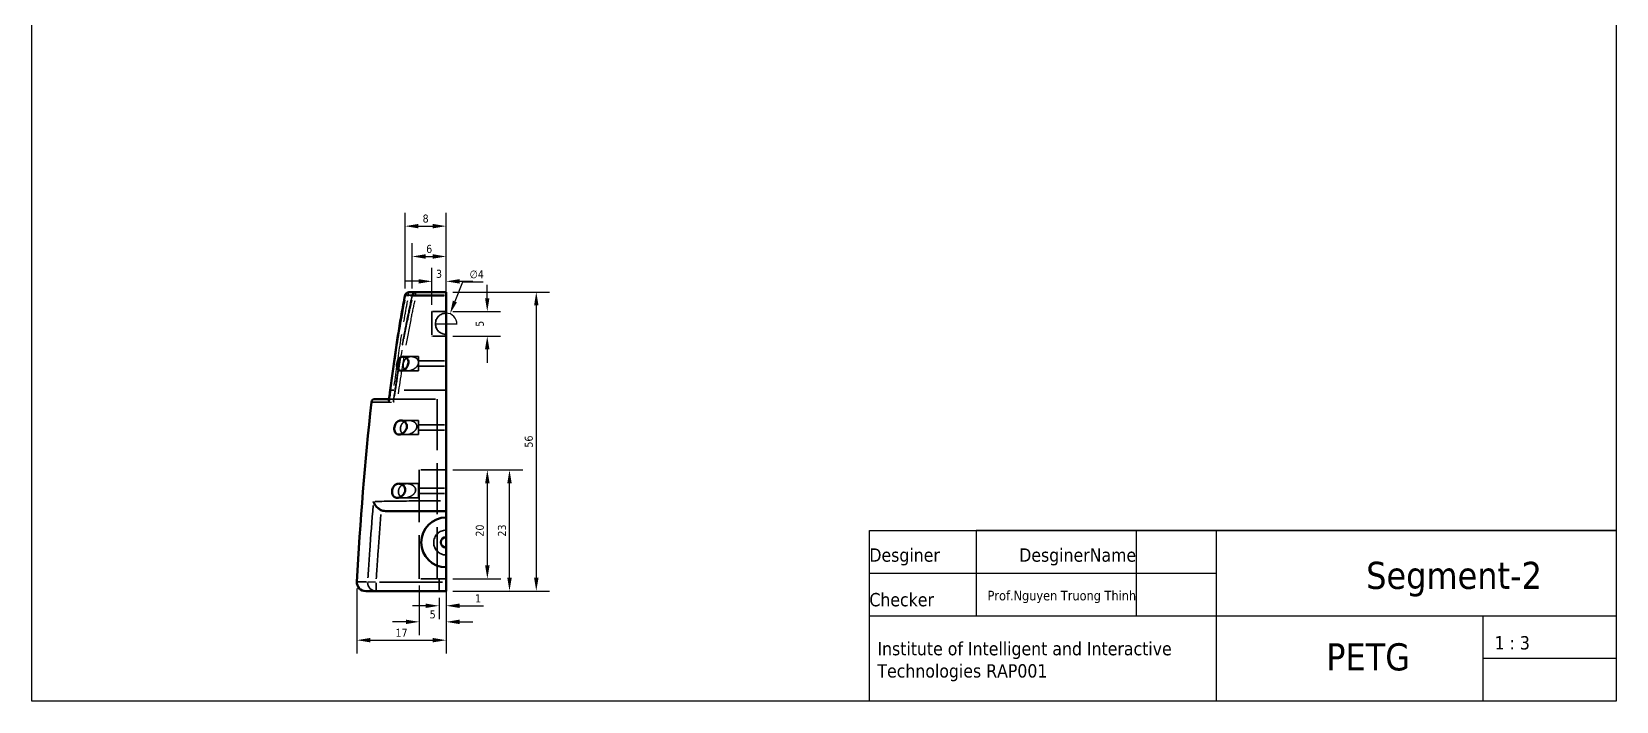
# Model space of a CAD drawing. Header units: millimetres. Extents: x 25 to 1092, y 13 to 851.
# Drawn here: x 227.8 to 524.8, y 500.7 to 626.2 of the extents above; entities that cross this region are included whole.
import ezdxf

# ---------------------------------------------------------------- set-up
doc = ezdxf.new("R2010")
doc.units = ezdxf.units.MM
doc.header["$LTSCALE"] = 50.8
doc.linetypes.add('DASHED', pattern=[0.2067, 0.1654, -0.0413])
for name, color, linetype, lineweight in [('Hidden (ANSI)', 7, 'DASHED', 35), ('Hidden Narrow (ANSI)', 7, 'DASHED', 25), ('Visible (ANSI)', 7, 'Continuous', 50), ('Visible Narrow (ANSI)', 7, 'Continuous', 35)]:
    doc.layers.add(name, color=color, linetype=linetype, lineweight=lineweight)
doc.styles.add('Note Text (ISO)', font='tahoma.ttf')
doc.dimstyles.get("Standard").update_dxf_attribs({"dimtxt": 1.5, "dimasz": 2.5, "dimexe": 2.5, "dimexo": 1.25, "dimtad": 1, "dimtoh": 1, "dimdec": 0, "dimzin": 0, "dimdsep": 46, "dimtxsty": 'Note Text (ISO)', "dimcen": 2, "dimclrd": 256, "dimclre": 256, "dimclrt": 256, "dimadec": 0, "dimazin": 0, "dimtfac": 1, "dimtdec": 0, "dimtofl": 0, "dimtmove": 0, "dimatfit": 3, "dimfxl": 25.4, "dimtolj": 1, "dimtzin": 0, "dimlwd": -1, "dimlwe": -1, "dimarcsym": 0})

# ---------------------------------------------------------------- blocks, each defined once
blk = doc.blocks.new('*D8')
at = {"transparency": 16777216}
for p, q in [((297.75, 578.11), (297.75, 592.3)), ((305.45, 578.11), (305.45, 592.3)), ((300.25, 589.8), (302.95, 589.8))]:
    blk.add_line(p, q, dxfattribs=at)
for points in [[(300.25, 590.22), (300.25, 589.39), (297.75, 589.8)], [(302.95, 590.22), (302.95, 589.39), (305.45, 589.8)]]:
    blk.add_solid(points, dxfattribs=at)
at = {"layer": 'Defpoints', "color": 0, "transparency": 16777216}
for p in [(305.45, 589.8), (297.75, 576.86), (305.45, 576.86)]:
    blk.add_point(p, dxfattribs=at)
at = {"transparency": 16777216, "insert": (301.6, 591.21), "char_height": 1.5, "attachment_point": 5, "style": 'Note Text (ISO)'}
blk.add_mtext('\\A1;8', dxfattribs=at)
blk = doc.blocks.new('*D9')
at = {"transparency": 16777216}
for p, q in [((299.1, 578.09), (299.1, 586.62)), ((305.45, 578.11), (305.45, 586.62)), ((301.6, 584.12), (302.95, 584.12))]:
    blk.add_line(p, q, dxfattribs=at)
for points in [[(301.6, 584.54), (301.6, 583.7), (299.1, 584.12)], [(302.95, 584.54), (302.95, 583.7), (305.45, 584.12)]]:
    blk.add_solid(points, dxfattribs=at)
at = {"layer": 'Defpoints', "color": 0, "transparency": 16777216}
for p in [(305.45, 584.12), (299.1, 576.84), (305.45, 576.86)]:
    blk.add_point(p, dxfattribs=at)
at = {"transparency": 16777216, "insert": (302.27, 585.52), "char_height": 1.5, "attachment_point": 5, "style": 'Note Text (ISO)'}
blk.add_mtext('\\A1;6', dxfattribs=at)
blk = doc.blocks.new('*D10')
at = {"transparency": 16777216}
for p, q in [((306.7, 577.46), (324.84, 577.46)), ((322.34, 574.96), (322.34, 523.9)), ((306.7, 521.4), (324.84, 521.4))]:
    blk.add_line(p, q, dxfattribs=at)
for points in [[(321.93, 574.96), (322.76, 574.96), (322.34, 577.46)], [(321.93, 523.9), (322.76, 523.9), (322.34, 521.4)]]:
    blk.add_solid(points, dxfattribs=at)
at = {"layer": 'Defpoints', "color": 0, "transparency": 16777216}
for p in [(305.45, 577.46), (305.45, 521.4), (322.34, 521.4)]:
    blk.add_point(p, dxfattribs=at)
at = {"transparency": 16777216, "insert": (320.94, 549.43), "char_height": 1.5, "attachment_point": 5, "rotation": 90, "style": 'Note Text (ISO)'}
blk.add_mtext('\\A1;56', dxfattribs=at)
blk = doc.blocks.new('*D11')
at = {"transparency": 16777216}
for p, q in [((304.11, 520.15), (304.11, 516.15)), ((305.45, 520.15), (305.45, 516.15)), ((301.61, 518.65), (299.11, 518.65)), ((307.95, 518.65), (312.43, 518.65))]:
    blk.add_line(p, q, dxfattribs=at)
for points in [[(301.61, 519.07), (301.61, 518.24), (304.11, 518.65)], [(307.95, 519.07), (307.95, 518.24), (305.45, 518.65)]]:
    blk.add_solid(points, dxfattribs=at)
at = {"layer": 'Defpoints', "color": 0, "transparency": 16777216}
for p in [(304.11, 521.4), (305.45, 521.4), (305.45, 518.65)]:
    blk.add_point(p, dxfattribs=at)
at = {"transparency": 16777216, "insert": (311.44, 520.03), "char_height": 1.5, "attachment_point": 5, "style": 'Note Text (ISO)'}
blk.add_mtext('\\A1;1', dxfattribs=at)
blk = doc.blocks.new('*D12')
at = {"transparency": 16777216}
for p, q in [((300.41, 522.45), (300.41, 513.14)), ((305.45, 522.45), (305.45, 513.14)), ((297.91, 515.64), (295.41, 515.64)), ((307.95, 515.64), (310.45, 515.64))]:
    blk.add_line(p, q, dxfattribs=at)
for points in [[(297.91, 516.05), (297.91, 515.22), (300.41, 515.64)], [(307.95, 516.05), (307.95, 515.22), (305.45, 515.64)]]:
    blk.add_solid(points, dxfattribs=at)
at = {"layer": 'Defpoints', "color": 0, "transparency": 16777216}
for p in [(300.41, 523.7), (305.45, 523.7), (305.45, 515.64)]:
    blk.add_point(p, dxfattribs=at)
at = {"transparency": 16777216, "insert": (302.93, 517.03), "char_height": 1.5, "attachment_point": 5, "style": 'Note Text (ISO)'}
blk.add_mtext('\\A1;5', dxfattribs=at)
blk = doc.blocks.new('*D13')
at = {"transparency": 16777216}
for p, q in [((288.72, 521.91), (288.72, 509.7)), ((305.45, 521.91), (305.45, 509.7)), ((291.22, 512.2), (302.95, 512.2))]:
    blk.add_line(p, q, dxfattribs=at)
for points in [[(291.22, 512.62), (291.22, 511.79), (288.72, 512.2)], [(302.95, 512.62), (302.95, 511.79), (305.45, 512.2)]]:
    blk.add_solid(points, dxfattribs=at)
at = {"layer": 'Defpoints', "color": 0, "transparency": 16777216}
for p in [(288.72, 523.16), (305.45, 523.16), (305.45, 512.2)]:
    blk.add_point(p, dxfattribs=at)
at = {"transparency": 16777216, "insert": (297.08, 513.58), "char_height": 1.5, "attachment_point": 5, "style": 'Note Text (ISO)'}
blk.add_mtext('\\A1;17', dxfattribs=at)
blk = doc.blocks.new('*D32')
at = {"transparency": 16777216}
for p, q in [((306.7, 544.1), (315.67, 544.1)), ((313.17, 526.2), (313.17, 541.6)), ((306.7, 523.7), (315.67, 523.7))]:
    blk.add_line(p, q, dxfattribs=at)
for points in [[(312.75, 541.6), (313.59, 541.6), (313.17, 544.1)], [(312.75, 526.2), (313.59, 526.2), (313.17, 523.7)]]:
    blk.add_solid(points, dxfattribs=at)
at = {"layer": 'Defpoints', "color": 0, "transparency": 16777216}
for p in [(305.45, 544.1), (313.17, 544.1), (305.45, 523.7)]:
    blk.add_point(p, dxfattribs=at)
at = {"transparency": 16777216, "insert": (311.76, 532.75), "char_height": 1.5, "attachment_point": 5, "rotation": 90, "style": 'Note Text (ISO)'}
blk.add_mtext('\\A1;20', dxfattribs=at)
blk = doc.blocks.new('*D33')
at = {"transparency": 16777216}
for p, q in [((306.7, 544.1), (319.82, 544.1)), ((317.32, 523.9), (317.32, 541.6)), ((306.7, 521.4), (319.82, 521.4))]:
    blk.add_line(p, q, dxfattribs=at)
for points in [[(316.91, 541.6), (317.74, 541.6), (317.32, 544.1)], [(316.91, 523.9), (317.74, 523.9), (317.32, 521.4)]]:
    blk.add_solid(points, dxfattribs=at)
at = {"layer": 'Defpoints', "color": 0, "transparency": 16777216}
for p in [(305.45, 544.1), (317.32, 544.1), (305.45, 521.4)]:
    blk.add_point(p, dxfattribs=at)
at = {"transparency": 16777216, "insert": (315.92, 532.75), "char_height": 1.5, "attachment_point": 5, "rotation": 90, "style": 'Note Text (ISO)'}
blk.add_mtext('\\A1;23', dxfattribs=at)
blk = doc.blocks.new('*D42')
at = {"transparency": 16777216}
for p, q in [((313.15, 576.3), (313.15, 578.8)), ((306.7, 573.8), (315.65, 573.8)), ((306.7, 569.2), (315.65, 569.2)), ((313.15, 566.7), (313.15, 564.2))]:
    blk.add_line(p, q, dxfattribs=at)
for points in [[(312.73, 576.3), (313.56, 576.3), (313.15, 573.8)], [(312.73, 566.7), (313.56, 566.7), (313.15, 569.2)]]:
    blk.add_solid(points, dxfattribs=at)
at = {"layer": 'Defpoints', "color": 0, "transparency": 16777216}
for p in [(305.45, 573.8), (305.45, 569.2), (313.15, 569.2)]:
    blk.add_point(p, dxfattribs=at)
at = {"transparency": 16777216, "insert": (311.76, 571.5), "char_height": 1.5, "attachment_point": 5, "rotation": 90, "style": 'Note Text (ISO)'}
blk.add_mtext('\\A1;5', dxfattribs=at)
blk = doc.blocks.new('*D43')
at = {"transparency": 16777216}
for p, q in [((308.5, 579.3), (307.08, 575.69)), ((312.41, 579.3), (308.5, 579.3)), ((305.45, 569.5), (305.45, 573.5)), ((303.45, 571.5), (307.45, 571.5))]:
    blk.add_line(p, q, dxfattribs=at)
blk.add_arc((305.45, 571.5), 2, 357.0143, 90, dxfattribs=at)
blk.add_solid([(306.7, 575.84), (307.47, 575.54), (306.17, 573.36)], dxfattribs=at)
at = {"layer": 'Defpoints', "color": 0, "transparency": 16777216}
for p in [(306.17, 573.36), (304.72, 569.63)]:
    blk.add_point(p, dxfattribs=at)
at = {"transparency": 16777216, "insert": (311.18, 580.78), "char_height": 1.5, "attachment_point": 5, "style": 'Note Text (ISO)'}
blk.add_mtext('\\A1;∅4', dxfattribs=at)
blk = doc.blocks.new('*D50')
at = {"transparency": 16777216}
for p, q in [((300.28, 579.46), (297.78, 579.46)), ((302.78, 575.05), (302.78, 581.96)), ((305.45, 575.05), (305.45, 581.96)), ((307.95, 579.46), (310.45, 579.46))]:
    blk.add_line(p, q, dxfattribs=at)
for points in [[(300.28, 579.87), (300.28, 579.04), (302.78, 579.46)], [(307.95, 579.87), (307.95, 579.04), (305.45, 579.46)]]:
    blk.add_solid(points, dxfattribs=at)
at = {"layer": 'Defpoints', "color": 0, "transparency": 16777216}
for p in [(305.45, 579.46), (302.78, 573.8), (305.45, 573.8)]:
    blk.add_point(p, dxfattribs=at)
at = {"transparency": 16777216, "insert": (304.11, 580.86), "char_height": 1.5, "attachment_point": 5, "style": 'Note Text (ISO)'}
blk.add_mtext('\\A1;3', dxfattribs=at)

msp = doc.modelspace()

# ---------------------------------------------------------------- linework, layer by layer
for p, q in [((384.77, 516.75), (384.77, 532.75)), ((434.77, 532.75), (404.77, 532.75)), ((404.77, 532.75), (404.77, 516.75)), ((449.77, 532.75), (434.77, 532.75)), ((434.77, 532.75), (434.77, 516.75)), ((499.77, 532.75), (449.77, 532.75)), ((449.77, 532.75), (449.77, 500.75)), ((524.77, 532.75), (499.77, 532.75)), ((384.77, 524.75), (449.77, 524.75)), ((384.77, 516.75), (524.77, 516.75)), ((499.77, 516.75), (499.77, 500.75)), ((524.77, 516.75), (524.77, 500.75)), ((524.77, 508.75), (499.77, 508.75))]:
    msp.add_line(p, q)
for points in [[(524.77, 500.75), (227.77, 500.75), (227.77, 710.75), (524.77, 710.75)], [(524.77, 500.75), (384.77, 500.75), (384.77, 532.75), (524.77, 532.75)]]:
    msp.add_lwpolyline(points, close=True)
at = {"layer": 'Hidden (ANSI)', "ltscale": 0.517318}
msp.add_line((302.78, 573.8), (302.78, 569.2), dxfattribs=at)
at = {"layer": 'Hidden (ANSI)', "ltscale": 0.003649}
for p, q in [((302.81, 573.8), (302.78, 573.8)), ((302.81, 569.2), (302.78, 569.2))]:
    msp.add_line(p, q, dxfattribs=at)
at = {"layer": 'Hidden (ANSI)', "ltscale": 0.296103}
for p, q in [((305.45, 573.8), (302.81, 573.8)), ((305.45, 569.2), (302.81, 569.2))]:
    msp.add_line(p, q, dxfattribs=at)
at = {"layer": 'Hidden (ANSI)', "ltscale": 0.322903}
msp.add_line((300.28, 565.36), (297.41, 565.36), dxfattribs=at)
at = {"layer": 'Hidden (ANSI)', "ltscale": 0.471064}
for p, q in [((300.28, 565.36), (300.28, 562.7)), ((300.28, 553.39), (300.28, 550.73)), ((300.28, 541.54), (300.28, 538.87))]:
    msp.add_line(p, q, dxfattribs=at)
at = {"layer": 'Hidden (ANSI)', "ltscale": 0.580428}
for p, q in [((300.28, 564.53), (305.45, 564.53)), ((300.28, 563.53), (305.45, 563.53)), ((300.28, 552.56), (305.45, 552.56)), ((300.28, 551.56), (305.45, 551.56)), ((300.28, 540.71), (305.45, 540.71)), ((300.28, 539.71), (305.45, 539.71))]:
    msp.add_line(p, q, dxfattribs=at)
at = {"layer": 'Hidden (ANSI)', "ltscale": 0.371646}
msp.add_line((300.28, 562.7), (296.98, 562.7), dxfattribs=at)
at = {"layer": 'Hidden (ANSI)', "ltscale": 0.080759}
msp.add_line((295.05, 559.06), (295.64, 559.06), dxfattribs=at)
at = {"layer": 'Hidden (ANSI)', "ltscale": 0.933602}
msp.add_line((305.45, 559.06), (295.64, 559.06), dxfattribs=at)
at = {"layer": 'Hidden (ANSI)', "ltscale": 0.062701}
msp.add_line((294.75, 557.4), (295, 557.4), dxfattribs=at)
at = {"layer": 'Hidden (ANSI)', "ltscale": 0.014048}
msp.add_line((295.05, 557.4), (295, 557.4), dxfattribs=at)
at = {"layer": 'Hidden (ANSI)', "ltscale": 0.044425}
msp.add_line((295.05, 557.4), (295.43, 557.4), dxfattribs=at)
at = {"layer": 'Hidden (ANSI)', "ltscale": 0.954226}
msp.add_line((295.43, 557.4), (305.45, 557.4), dxfattribs=at)
at = {"layer": 'Hidden (ANSI)', "ltscale": 1.142818}
msp.add_line((303.78, 557.4), (303.78, 521.4), dxfattribs=at)
at = {"layer": 'Hidden (ANSI)', "ltscale": 0.371843}
msp.add_line((300.28, 553.39), (296.98, 553.39), dxfattribs=at)
at = {"layer": 'Hidden (ANSI)', "ltscale": 0.415675}
msp.add_line((300.28, 550.73), (296.59, 550.73), dxfattribs=at)
at = {"layer": 'Hidden (ANSI)', "ltscale": 1.165674}
msp.add_line((300.41, 544.1), (300.41, 523.7), dxfattribs=at)
at = {"layer": 'Hidden (ANSI)', "ltscale": 0.56606}
for p, q in [((305.45, 544.1), (300.41, 544.1)), ((305.45, 523.7), (300.41, 523.7))]:
    msp.add_line(p, q, dxfattribs=at)
at = {"layer": 'Hidden (ANSI)', "ltscale": 0.416521}
msp.add_line((300.28, 541.54), (296.58, 541.54), dxfattribs=at)
at = {"layer": 'Hidden (ANSI)', "ltscale": 0.453935}
msp.add_line((300.28, 538.87), (296.25, 538.87), dxfattribs=at)
at = {"layer": 'Hidden (ANSI)', "ltscale": 0.258609}
msp.add_line((304.11, 521.4), (304.11, 523.7), dxfattribs=at)
at = {"layer": 'Hidden (ANSI)', "ltscale": 0.06793}
msp.add_arc((299.77, 576.79), 0.667, 115.0744, 167.0536, dxfattribs=at)
at = {"layer": 'Hidden (ANSI)', "ltscale": 0.897567}
msp.add_arc((305.45, 571.5), 2, 90, 270, dxfattribs=at)
at = {"layer": 'Hidden (ANSI)', "ltscale": 1.044938}
msp.add_arc((305.45, 530.5), 2.33, 90.1911, 269.8089, dxfattribs=at)
at = {"layer": 'Hidden (ANSI)', "ltscale": 1.149104}
msp.add_open_spline([(299.12, 576.94), (298.82, 575.63), (298.54, 574.32), (298, 571.69), (297.75, 570.37), (297.27, 567.74), (297.04, 566.42), (296.59, 563.77), (296.38, 562.45), (295.97, 559.8), (295.78, 558.48), (295.59, 557.15)], degree=3, knots=[0.171511, 0.171511, 0.171511, 0.171511, 1.374759, 1.374759, 2.578008, 2.578008, 3.781256, 3.781256, 4.984505, 4.984505, 6.187753, 6.187753, 6.187753, 6.187753], dxfattribs=at)
at = {"layer": 'Hidden (ANSI)', "ltscale": 0.998507}
msp.add_open_spline([(297.89, 562.8), (297.84, 562.82), (297.79, 562.85), (297.64, 562.97), (297.55, 563.07), (297.44, 563.3), (297.41, 563.42), (297.37, 563.66), (297.37, 563.79), (297.39, 564.05), (297.43, 564.19), (297.53, 564.48), (297.61, 564.63), (297.83, 564.92), (297.98, 565.06), (298.38, 565.29), (298.62, 565.36), (299.13, 565.36), (299.37, 565.31), (299.74, 565.13), (299.88, 565.04), (300.08, 564.83), (300.16, 564.72), (300.24, 564.51), (300.26, 564.43), (300.28, 564.25), (300.28, 564.17), (300.24, 563.98), (300.2, 563.88), (300.06, 563.62), (299.94, 563.47), (299.6, 563.14), (299.35, 562.98), (298.85, 562.76), (298.6, 562.7), (298.2, 562.69), (298.03, 562.73), (297.89, 562.8)], degree=3, knots=[-3.467375, -3.467375, -3.467375, -3.467375, -3.395443, -3.395443, -3.218638, -3.218638, -3.075479, -3.075479, -2.942629, -2.942629, -2.794383, -2.794383, -2.605932, -2.605932, -2.359111, -2.359111, -2.051211, -2.051211, -1.754879, -1.754879, -1.540704, -1.540704, -1.365017, -1.365017, -1.256684, -1.256684, -1.15863, -1.15863, -1.028123, -1.028123, -0.810215, -0.810215, -0.502706, -0.502706, -0.213952, -0.213952, 0, 0, 0, 0], dxfattribs=at)
at = {"layer": 'Hidden (ANSI)', "ltscale": 0.083639}
msp.add_open_spline([(294.72, 557.1), (294.72, 557.17), (294.75, 557.23), (294.81, 557.32), (294.85, 557.35), (294.95, 557.39), (295, 557.4), (295.05, 557.4)], degree=3, knots=[-0.2227776, -0.2227776, -0.2227776, -0.2227776, -0.1315002, -0.1315002, -0.0594108, -0.0594108, 0, 0, 0, 0], dxfattribs=at)
at = {"layer": 'Hidden (ANSI)', "ltscale": 0.131861}
msp.add_open_spline([(295.87, 557.4), (295.82, 557.4), (295.78, 557.39), (295.69, 557.35), (295.66, 557.32), (295.6, 557.22), (295.58, 557.16), (295.58, 557), (295.6, 556.91), (295.64, 556.81), (295.64, 556.81), (295.64, 556.81)], degree=3, knots=[-0.3527354, -0.3527354, -0.3527354, -0.3527354, -0.2920837, -0.2920837, -0.218479, -0.218479, -0.119912, -0.119912, 0, 0, 0.0008675, 0.0008675, 0.0008675, 0.0008675], dxfattribs=at)
at = {"layer": 'Hidden (ANSI)', "ltscale": 1.021536}
msp.add_open_spline([(297.6, 550.78), (297.47, 550.82), (297.34, 550.88), (297.13, 551.06), (297.05, 551.17), (296.93, 551.42), (296.9, 551.54), (296.87, 551.79), (296.87, 551.91), (296.91, 552.17), (296.95, 552.31), (297.07, 552.6), (297.16, 552.75), (297.42, 553.04), (297.6, 553.17), (298.07, 553.38), (298.35, 553.41), (298.88, 553.36), (299.13, 553.28), (299.52, 553.06), (299.68, 552.93), (299.85, 552.69), (299.91, 552.59), (299.96, 552.39), (299.97, 552.31), (299.96, 552.12), (299.94, 552.03), (299.86, 551.8), (299.78, 551.68), (299.54, 551.38), (299.34, 551.21), (298.83, 550.91), (298.53, 550.79), (298.01, 550.71), (297.8, 550.72), (297.6, 550.78)], degree=3, knots=[-3.25784, -3.25784, -3.25784, -3.25784, -3.078455, -3.078455, -2.918085, -2.918085, -2.788369, -2.788369, -2.674113, -2.674113, -2.53527, -2.53527, -2.363679, -2.363679, -2.146466, -2.146466, -1.871458, -1.871458, -1.615851, -1.615851, -1.389155, -1.389155, -1.258465, -1.258465, -1.161969, -1.161969, -1.056797, -1.056797, -0.891129, -0.891129, -0.605581, -0.605581, -0.255669, -0.255669, 0, 0, 0, 0], dxfattribs=at)
at = {"layer": 'Hidden (ANSI)', "ltscale": 1.039468}
msp.add_open_spline([(297.43, 538.9), (297.37, 538.91), (297.3, 538.92), (297.07, 539), (296.92, 539.1), (296.71, 539.32), (296.63, 539.44), (296.54, 539.68), (296.51, 539.8), (296.49, 540.06), (296.5, 540.19), (296.56, 540.46), (296.61, 540.6), (296.76, 540.89), (296.87, 541.03), (297.19, 541.31), (297.41, 541.43), (297.94, 541.56), (298.24, 541.56), (298.84, 541.42), (299.11, 541.29), (299.45, 541.01), (299.56, 540.89), (299.68, 540.67), (299.71, 540.57), (299.74, 540.38), (299.74, 540.3), (299.7, 540.1), (299.66, 539.99), (299.51, 539.74), (299.38, 539.59), (298.98, 539.25), (298.68, 539.09), (298.03, 538.88), (297.71, 538.85), (297.43, 538.9)], degree=3, knots=[-3.538072, -3.538072, -3.538072, -3.538072, -3.460685, -3.460685, -3.229608, -3.229608, -3.05045, -3.05045, -2.910883, -2.910883, -2.768984, -2.768984, -2.604602, -2.604602, -2.395828, -2.395828, -2.127565, -2.127565, -1.816163, -1.816163, -1.499943, -1.499943, -1.301874, -1.301874, -1.176175, -1.176175, -1.067259, -1.067259, -0.930611, -0.930611, -0.704789, -0.704789, -0.353422, -0.353422, 0, 0, 0, 0], dxfattribs=at)
at = {"layer": 'Hidden (ANSI)', "ltscale": 0.28457}
msp.add_open_spline([(293.27, 536.57), (293.09, 536.66), (292.92, 536.76), (292.56, 537.04), (292.38, 537.22), (292.05, 537.66), (291.91, 537.93), (291.84, 538.19), (291.84, 538.2), (291.84, 538.2)], degree=3, knots=[0, 0, 0, 0, 0.1798555, 0.1798555, 0.4228128, 0.4228128, 0.7519797, 0.7519797, 0.7533765, 0.7533765, 0.7533765, 0.7533765], dxfattribs=at)
at = {"layer": 'Hidden (ANSI)', "ltscale": 0.094788}
msp.add_open_spline([(293.27, 536.57), (293.29, 536.56), (293.31, 536.56), (293.57, 536.45), (293.83, 536.4), (294.09, 536.4)], degree=3, knots=[-0.2536068, -0.2536068, -0.2536068, -0.2536068, -0.2340105, -0.2340105, 0, 0, 0, 0], dxfattribs=at)
at = {"layer": 'Hidden Narrow (ANSI)', "ltscale": 0.065265}
msp.add_line((297.89, 576.83), (298.38, 576.74), dxfattribs=at)
at = {"layer": 'Hidden Narrow (ANSI)', "ltscale": 0.105912}
for p, q in [((298.41, 576.78), (298.41, 577.39)), ((299.12, 576.94), (299.72, 576.8))]:
    msp.add_line(p, q, dxfattribs=at)
at = {"layer": 'Hidden Narrow (ANSI)', "ltscale": 0.904784}
msp.add_line((298.76, 576.73), (305.09, 576.73), dxfattribs=at)
at = {"layer": 'Hidden Narrow (ANSI)', "ltscale": 0.076377}
msp.add_line((299.77, 576.83), (299.77, 577.38), dxfattribs=at)
at = {"layer": 'Hidden Narrow (ANSI)', "ltscale": 0.574551}
msp.add_line((305.16, 576.79), (300.05, 576.79), dxfattribs=at)
at = {"layer": 'Hidden Narrow (ANSI)', "ltscale": 0.094862}
msp.add_ellipse((299.77, 576.79), major_axis=(0, 0.667), ratio=0.718673, start_param=0.070353, end_param=1.336712, dxfattribs=at)
at = {"layer": 'Hidden Narrow (ANSI)', "ltscale": 0.899099}
msp.add_open_spline([(299.54, 576.9), (299.71, 576.9), (299.89, 576.9), (300.55, 576.91), (301.07, 576.91), (301.62, 576.91), (302.07, 576.91), (302.53, 576.91), (303.68, 576.92), (304.38, 576.92), (305.09, 576.92)], degree=3, knots=[-1.842676, -1.842676, -1.842676, -1.842676, -1.636113, -1.636113, -1.101518, -1.101518, -1.101518, -0.674658, -0.674658, -0.096983, -0.096983, -0.096983, -0.096983], dxfattribs=at)
at = {"layer": 'Hidden Narrow (ANSI)', "ltscale": 1.149993}
msp.add_open_spline([(295.73, 559.95), (296.09, 562.65), (296.47, 565.34), (296.89, 568.03), (297.14, 569.59), (297.39, 571.14), (297.85, 573.75), (298.04, 574.8), (298.24, 575.85)], degree=3, knots=[11.633382, 11.633382, 11.633382, 11.633382, 14.081111, 14.081111, 14.081111, 15.501638, 15.501638, 16.463532, 16.463532, 16.463532, 16.463532], dxfattribs=at)
at = {"layer": 'Hidden Narrow (ANSI)', "ltscale": 1.05053}
msp.add_open_spline([(295.79, 557.82), (296.25, 560.97), (296.76, 564.11), (297.32, 567.24), (297.62, 568.95), (297.95, 570.66), (298.54, 573.55), (298.79, 574.73), (299.06, 575.91)], degree=3, knots=[-5.980832, -5.980832, -5.980832, -5.980832, -3.122693, -3.122693, -3.122693, -1.561346, -1.561346, -0.477265, -0.477265, -0.477265, -0.477265], dxfattribs=at)
at = {"layer": 'Hidden Narrow (ANSI)', "ltscale": 1.013629}
msp.add_open_spline([(299.55, 575.83), (299.29, 574.65), (299.04, 573.46), (298.46, 570.56), (298.14, 568.86), (297.84, 567.15), (297.33, 564.23), (296.87, 561.3), (296.44, 558.37)], degree=3, knots=[0.467163, 0.467163, 0.467163, 0.467163, 1.561346, 1.561346, 3.122693, 3.122693, 3.122693, 5.788899, 5.788899, 5.788899, 5.788899], dxfattribs=at)
at = {"layer": 'Hidden Narrow (ANSI)', "ltscale": 1.063784}
msp.add_open_spline([(291.44, 556.8), (291.44, 556.8), (291.44, 556.8), (291.44, 556.8), (291.49, 556.8), (291.71, 556.8), (292.53, 556.8), (293.13, 556.8), (294.32, 556.81), (294.73, 556.81), (295.2, 556.81)], degree=3, knots=[-8.056175, -8.056175, -8.056175, -8.056175, -8.041338, -8.041338, -8.041338, -6.267166, -6.267166, -4.492995, -4.492995, -3.689343, -3.689343, -3.689343, -3.689343], dxfattribs=at)
at = {"layer": 'Hidden Narrow (ANSI)', "ltscale": 0.001786}
msp.add_open_spline([(291.84, 538.2), (291.84, 538.19), (291.84, 538.18), (291.84, 538.18)], degree=3, dxfattribs=at)
at = {"layer": 'Hidden Narrow (ANSI)', "ltscale": 0.000260864}
msp.add_open_spline([(293.27, 536.57), (293.27, 536.57), (293.27, 536.57), (293.27, 536.57)], degree=3, dxfattribs=at)
at = {"layer": 'Visible (ANSI)'}
for p, q in [((298.41, 577.4), (305.45, 577.4)), ((299.77, 577.46), (305.45, 577.46)), ((305.45, 577.4), (305.45, 577.46)), ((305.45, 577.4), (305.45, 576.86)), ((305.45, 576.86), (305.45, 538.33)), ((295.02, 559.06), (294.94, 559.06)), ((295.02, 559.06), (295.05, 559.06)), ((292.09, 557.4), (294.75, 557.4)), ((305.45, 538.33), (305.45, 536.5)), ((305.45, 536.4), (294.08, 536.4)), ((305.45, 536.4), (305.45, 536.5)), ((305.45, 535.2), (305.45, 536.4)), ((305.45, 531.53), (305.45, 535.2)), ((305.45, 529.53), (305.45, 531.53)), ((305.45, 525.86), (305.45, 529.53)), ((305.45, 523.06), (305.45, 525.86)), ((305.45, 521.4), (305.45, 523.06)), ((292.31, 521.4), (290.38, 521.4)), ((305.45, 521.4), (292.31, 521.4))]:
    msp.add_line(p, q, dxfattribs=at)
for centre, radius, start, end in [((298.41, 576.73), 0.667, 90, 168.9014), ((299.77, 576.79), 0.667, 90, 115.0744), ((292.09, 556.73), 0.667, 90, 173.8168), ((305.45, 530.53), 4.67, 90.0963, 269.9037), ((305.45, 530.53), 1, 90.2121, 269.7879), ((290.38, 523.06), 1.67, 176.8409, 270)]:
    msp.add_arc(centre, radius, start, end, dxfattribs=at)
for points, knots in [([(294.94, 559.06), (295.1, 560.25), (295.26, 561.44), (295.59, 563.82), (295.76, 565.01), (296.12, 567.38), (296.3, 568.57), (296.68, 570.94), (296.88, 572.13), (297.3, 574.5), (297.52, 575.68), (297.75, 576.86)], [11.338791, 11.338791, 11.338791, 11.338791, 12.417408, 12.417408, 13.496024, 13.496024, 14.574641, 14.574641, 15.653257, 15.653257, 16.731874, 16.731874, 16.731874, 16.731874]), ([(296.62, 562.8), (296.72, 562.73), (296.83, 562.7), (297.12, 562.69), (297.3, 562.74), (297.64, 562.92), (297.8, 563.04), (298.03, 563.31), (298.13, 563.44), (298.27, 563.71), (298.32, 563.85), (298.38, 564.11), (298.39, 564.22), (298.38, 564.45), (298.35, 564.56), (298.27, 564.8), (298.2, 564.92), (298.01, 565.15), (297.88, 565.25), (297.55, 565.37), (297.38, 565.38), (297.06, 565.3), (296.92, 565.23), (296.68, 565.02), (296.58, 564.9), (296.42, 564.61), (296.35, 564.46), (296.26, 564.14), (296.24, 563.99), (296.22, 563.7), (296.23, 563.56), (296.27, 563.29), (296.32, 563.17), (296.44, 562.95), (296.52, 562.86), (296.62, 562.8)], [-2.875457, -2.875457, -2.875457, -2.875457, -2.701943, -2.701943, -2.443889, -2.443889, -2.22505, -2.22505, -2.06629, -2.06629, -1.928377, -1.928377, -1.820679, -1.820679, -1.707921, -1.707921, -1.553401, -1.553401, -1.339558, -1.339558, -1.102167, -1.102167, -0.898251, -0.898251, -0.73008, -0.73008, -0.572911, -0.572911, -0.436891, -0.436891, -0.307786, -0.307786, -0.168183, -0.168183, 0, 0, 0, 0]), ([(294.72, 557.1), (294.73, 557.24), (294.75, 557.37), (294.78, 557.63), (294.8, 557.76), (294.83, 558.02), (294.85, 558.15), (294.88, 558.41), (294.9, 558.54), (294.94, 558.8), (294.95, 558.93), (294.97, 559.06)], [10.7468685, 10.7468685, 10.7468685, 10.7468685, 10.8652303, 10.8652303, 10.9835922, 10.9835922, 11.101954, 11.101954, 11.2203158, 11.2203158, 11.3386777, 11.3386777, 11.3386777, 11.3386777]), ([(294.76, 556.8), (294.76, 556.8), (294.76, 556.81), (294.72, 556.91), (294.71, 557), (294.72, 557.1), (294.72, 557.1), (294.72, 557.1)], [-0.3528563, -0.3528563, -0.3528563, -0.3528563, -0.3519917, -0.3519917, -0.2285953, -0.2285953, -0.2227776, -0.2227776, -0.2227776, -0.2227776]), ([(296.35, 550.76), (296.5, 550.71), (296.67, 550.72), (297.04, 550.81), (297.24, 550.91), (297.56, 551.15), (297.69, 551.28), (297.87, 551.54), (297.94, 551.66), (298.04, 551.92), (298.07, 552.04), (298.09, 552.29), (298.08, 552.4), (298.03, 552.64), (297.98, 552.75), (297.83, 552.99), (297.72, 553.11), (297.43, 553.31), (297.24, 553.38), (296.86, 553.41), (296.66, 553.36), (296.34, 553.19), (296.21, 553.08), (296.02, 552.83), (295.94, 552.7), (295.82, 552.42), (295.78, 552.29), (295.73, 552), (295.72, 551.86), (295.73, 551.58), (295.76, 551.45), (295.85, 551.19), (295.91, 551.08), (296.09, 550.88), (296.21, 550.8), (296.35, 550.76)], [-3.033748, -3.033748, -3.033748, -3.033748, -2.799283, -2.799283, -2.537435, -2.537435, -2.347462, -2.347462, -2.209977, -2.209977, -2.08406, -2.08406, -1.968839, -1.968839, -1.826866, -1.826866, -1.629655, -1.629655, -1.385858, -1.385858, -1.127582, -1.127582, -0.937554, -0.937554, -0.781654, -0.781654, -0.645526, -0.645526, -0.513223, -0.513223, -0.370666, -0.370666, -0.205049, -0.205049, 0, 0, 0, 0]), ([(296.17, 538.88), (296.36, 538.86), (296.57, 538.9), (296.96, 539.08), (297.14, 539.2), (297.4, 539.45), (297.51, 539.57), (297.65, 539.82), (297.7, 539.94), (297.77, 540.17), (297.78, 540.28), (297.78, 540.52), (297.75, 540.64), (297.67, 540.89), (297.59, 541.01), (297.38, 541.26), (297.22, 541.37), (296.84, 541.53), (296.62, 541.56), (296.23, 541.5), (296.05, 541.43), (295.77, 541.21), (295.66, 541.09), (295.49, 540.83), (295.43, 540.7), (295.34, 540.42), (295.31, 540.29), (295.29, 540.01), (295.3, 539.87), (295.34, 539.59), (295.39, 539.46), (295.52, 539.22), (295.61, 539.12), (295.85, 538.94), (296, 538.89), (296.17, 538.88)], [-3.075731, -3.075731, -3.075731, -3.075731, -2.806926, -2.806926, -2.561717, -2.561717, -2.387307, -2.387307, -2.259007, -2.259007, -2.143888, -2.143888, -2.018596, -2.018596, -1.853428, -1.853428, -1.618632, -1.618632, -1.346833, -1.346833, -1.102059, -1.102059, -0.926608, -0.926608, -0.784594, -0.784594, -0.658739, -0.658739, -0.531035, -0.531035, -0.389793, -0.389793, -0.220686, -0.220686, 0, 0, 0, 0]), ([(293.27, 536.57), (293.08, 536.65), (292.91, 536.76), (292.56, 537.03), (292.38, 537.21), (292.05, 537.65), (291.91, 537.92), (291.84, 538.18), (291.84, 538.18), (291.84, 538.18)], [-0.7574116, -0.7574116, -0.7574116, -0.7574116, -0.5755807, -0.5755807, -0.3309444, -0.3309444, 0, 0, 0.0014052, 0.0014052, 0.0014052, 0.0014052]), ([(294.08, 536.4), (293.91, 536.4), (293.74, 536.42), (293.47, 536.49), (293.37, 536.52), (293.27, 536.57)], [-0.8604097, -0.8604097, -0.8604097, -0.8604097, -0.7110803, -0.7110803, -0.6104777, -0.6104777, -0.6104777, -0.6104777])]:
    msp.add_open_spline(points, degree=3, knots=knots, dxfattribs=at)
msp.add_open_spline([(288.71, 523.16), (289.33, 534.39), (290.22, 545.62), (291.43, 556.8)], degree=3, dxfattribs=at)
at = {"layer": 'Visible Narrow (ANSI)'}
for p, q in [((297.75, 576.86), (297.86, 576.84)), ((299.77, 577.4), (299.77, 577.46)), ((292.21, 523.07), (290.78, 523.16)), ((292.31, 522.93), (292.31, 521.4)), ((292.97, 523.06), (304.79, 523.06))]:
    msp.add_line(p, q, dxfattribs=at)
for centre, major_axis, ratio, start_param, end_param in [((298.41, 576.73), (0, 0.667), 0.819006, 0.070575, 1.34092), ((292.31, 523.06), (0, -1.67), 0.942435, 4.736507, 6.201781)]:
    msp.add_ellipse(centre, major_axis=major_axis, ratio=ratio, start_param=start_param, end_param=end_param, dxfattribs=at)
for points, knots in [([(304.97, 576.86), (304.87, 576.86), (304.78, 576.86), (303.77, 576.86), (302.89, 576.85), (301.58, 576.85), (301.11, 576.85), (300.66, 576.85), (299.84, 576.84), (299.11, 576.84), (298.36, 576.84), (298.24, 576.84), (298.13, 576.84)], [-13.786553, -13.786553, -13.786553, -13.786553, -13.706737, -13.706737, -12.959295, -12.959295, -12.492143, -12.492143, -12.492143, -11.623932, -11.623932, -11.461381, -11.461381, -11.461381, -11.461381]), ([(297.69, 575.95), (297.49, 574.9), (297.3, 573.85), (296.83, 571.24), (296.57, 569.68), (296.33, 568.11), (295.9, 565.4), (295.51, 562.68), (295.14, 559.96)], [-16.462378, -16.462378, -16.462378, -16.462378, -15.501638, -15.501638, -14.081111, -14.081111, -14.081111, -11.611447, -11.611447, -11.611447, -11.611447]), ([(295.04, 558.95), (295, 558.68), (294.97, 558.41), (294.93, 558.15), (294.88, 557.74), (294.82, 557.33), (294.77, 556.92)], [-11.3077443, -11.3077443, -11.3077443, -11.3077443, -11.0646404, -11.0646404, -11.0646404, -10.6932944, -10.6932944, -10.6932944, -10.6932944]), ([(294.41, 556.8), (294.06, 556.8), (293.75, 556.8), (292.71, 556.8), (292.18, 556.8), (291.61, 556.8), (291.47, 556.8), (291.44, 556.8)], [-12.427182, -12.427182, -12.427182, -12.427182, -11.740359, -11.740359, -9.890851, -9.890851, -8.516061, -8.516061, -8.516061, -8.516061]), ([(292.17, 538.19), (292.54, 538.2), (292.95, 538.21), (293.95, 538.23), (294.55, 538.24), (295.9, 538.26), (296.66, 538.27), (297.51, 538.28), (298.14, 538.29), (298.82, 538.3), (300.28, 538.31), (301.07, 538.32), (302.71, 538.33), (303.55, 538.33), (304.41, 538.33)], [-4.935176, -4.935176, -4.935176, -4.935176, -4.123818, -4.123818, -3.198037, -3.198037, -2.27225, -2.27225, -2.27225, -1.592797, -1.592797, -0.913344, -0.913344, -0.259746, -0.259746, -0.259746, -0.259746]), ([(290.79, 523.91), (290.81, 524.33), (290.84, 524.75), (290.95, 526.42), (291.03, 527.68), (291.12, 528.93), (291.32, 531.77), (291.53, 534.6), (291.77, 537.43)], [-15.958592, -15.958592, -15.958592, -15.958592, -15.582026, -15.582026, -14.451601, -14.451601, -14.451601, -11.903017, -11.903017, -11.903017, -11.903017]), ([(293.2, 535.73), (293.01, 533.43), (292.84, 531.13), (292.68, 528.83), (292.6, 527.57), (292.51, 526.32), (292.41, 524.62), (292.38, 524.18), (292.35, 523.73)], [12.374453, 12.374453, 12.374453, 12.374453, 14.451601, 14.451601, 14.451601, 15.582026, 15.582026, 15.983404, 15.983404, 15.983404, 15.983404]), ([(288.72, 523.16), (288.75, 523.16), (288.94, 523.16), (289.6, 523.16), (290.01, 523.16), (290.54, 523.16)], [-9.125147, -9.125147, -9.125147, -9.125147, -7.350007, -7.350007, -5.916536, -5.916536, -5.916536, -5.916536])]:
    msp.add_open_spline(points, degree=3, knots=knots, dxfattribs=at)
msp.add_open_spline([(293.25, 536.41), (293.26, 536.46), (293.26, 536.51), (293.27, 536.56)], degree=3, dxfattribs=at)

# ---------------------------------------------------------------- texts
at = {"style": 'Note Text (ISO)'}
for s, width, gutter_width, heights, insert, char_height, attachment_point in [('Desginer', 20, 25.4, [0], (384.77, 529.41), 2.5, 1), ('DesginerName', 19.9426, 25.4, [3.33], (434.77, 529.41), 2.5, 3), ('Segment-2', 22.8938, 0, [3.33], (510.83, 526.89), 5.08, 3), ('Checker', 20, 25.4, [0], (384.77, 518.5), 2.5, 7), ('Prof.Nguyen Truong Thinh', 32.5323, 25.4, [2.67], (434.77, 519.15), 1.8, 9), ('Institute of Intelligent and Interactive Technologies RAP001', 65, 25.4, [0], (386.28, 511.87), 2.5, 1), ('PETG', 19.9426, 25.4, [3.33], (486.1, 511.62), 5.08, 3), ('1 : 3', 20, 25.4, [0], (501.95, 510.41), 2.5, 7)]:
    msp.add_mtext_dynamic_manual_height_columns(s, width=width, gutter_width=gutter_width, heights=heights, dxfattribs=dict(at, insert=insert, char_height=char_height, attachment_point=attachment_point))

# ---------------------------------------------------------------- dimensions: what is measured, and where the dimension line sits
for base, p1, picture, middle in [((305.45, 589.8), (297.75, 576.86), '*D8', (301.6, 589.8)), ((305.45, 584.12), (299.1, 576.84), '*D9', (302.27, 584.12))]:
    dim = msp.add_linear_dim(base=base, p1=p1, p2=(305.45, 576.86), dimstyle='Standard')
    dim.commit()
    dim.dimension.update_dxf_attribs({"geometry": picture, "text_midpoint": middle, "dimtype": 160})
for base, p1, p2, picture, middle in [((305.45, 579.46), (302.78, 573.8), (305.45, 573.8), '*D50', (304.11, 580.86)), ((305.45, 512.2), (288.72, 523.16), (305.45, 523.16), '*D13', (297.08, 513.58)), ((305.45, 515.64), (300.41, 523.7), (305.45, 523.7), '*D12', (302.93, 517.03)), ((305.45, 518.65), (304.11, 521.4), (305.45, 521.4), '*D11', (311.44, 520.03))]:
    dim = msp.add_linear_dim(base=base, p1=p1, p2=p2, dimstyle='Standard')
    dim.commit()
    dim.dimension.update_dxf_attribs({"geometry": picture, "text_midpoint": middle})
dim = msp.add_diameter_dim_2p(p1=(304.72, 569.63), p2=(306.17, 573.36), dimstyle='Standard')
dim.commit()
dim.dimension.update_dxf_attribs({"geometry": '*D43', "text_midpoint": (311.18, 579.3), "dimtype": 163})
for base, p1, p2, picture, middle in [((313.15, 569.2), (305.45, 573.8), (305.45, 569.2), '*D42', (311.76, 571.5)), ((322.34, 521.4), (305.45, 577.46), (305.45, 521.4), '*D10', (320.94, 549.43)), ((317.32, 544.1), (305.45, 521.4), (305.45, 544.1), '*D33', (315.92, 532.75))]:
    dim = msp.add_linear_dim(base=base, p1=p1, p2=p2, angle=90, dimstyle='Standard')
    dim.commit()
    dim.dimension.update_dxf_attribs({"geometry": picture, "text_midpoint": middle})
dim = msp.add_linear_dim(base=(313.17, 544.1), p1=(305.45, 523.7), p2=(305.45, 544.1), angle=90, dimstyle='Standard')
dim.commit()
dim.dimension.update_dxf_attribs({"geometry": '*D32', "text_midpoint": (313.17, 532.75), "dimtype": 160})

doc.saveas('drawing.dxf')
